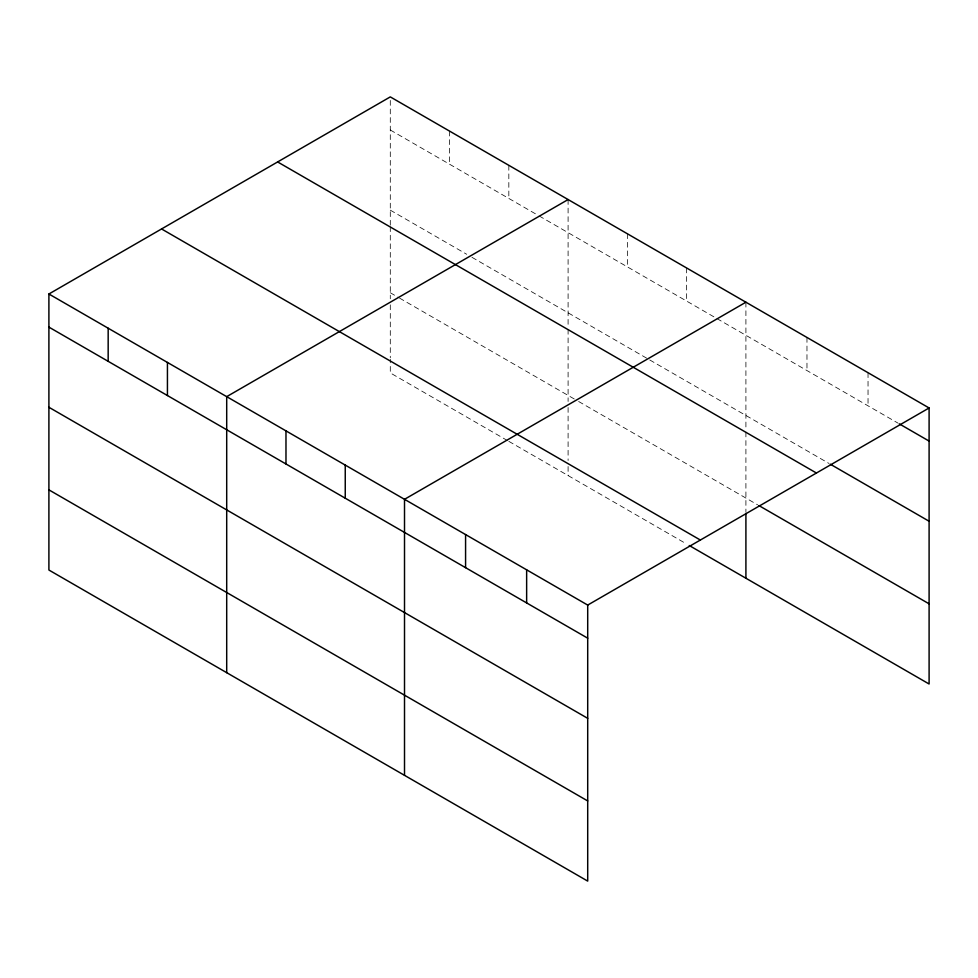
<?xml version="1.0" encoding="UTF-8"?>
<svg xmlns="http://www.w3.org/2000/svg" width="978" height="978" viewBox="0 0 978 978"><rect width="100%" height="100%" fill="white"/><g stroke="black" fill="none" stroke-linecap="round" stroke-linejoin="round"><path stroke-width="0.73" stroke-dasharray="4.89 3.67" d="M390.295 225.184L390.295 96.895M390.295 130.001L537.802 215.172M539.122 215.93L715.615 317.826M716.935 318.584L897.914 423.071M390.295 210.16L466.689 254.268M471.958 257.312L648.438 359.207M649.759 359.965L829.063 463.486M390.295 292.752L398.193 297.324M399.513 298.082L577.313 400.736M578.634 401.493L757.595 504.819M507.509 440.601L390.295 372.924L390.295 359.305M508.829 441.359L686.642 544.012M868.036 372.728L868.036 405.821M806.972 337.471L806.972 370.564M745.908 302.214L745.908 430.491M745.908 431.995L745.908 511.677M686.642 267.996L686.642 301.09M627.363 233.779L627.363 266.872M568.096 199.561L568.096 327.838M568.096 329.341L568.096 401.469M568.096 407.508L568.096 460.455M568.096 466.506L568.096 475.577M508.829 165.343L508.829 198.436M449.562 131.113L449.562 164.218M390.295 226.688L390.295 298.803M390.295 304.855L390.295 357.801"/><path stroke-width="1.47" d="M48.9 293.999L587.705 605.076L587.705 881.105L48.9 570.027L48.9 293.999L390.295 96.895L929.1 407.973L929.1 684.001L689.27 545.528M568.096 199.561L226.7 396.652L226.7 672.681M745.908 302.214L404.513 499.318L404.513 775.334M587.705 605.076L929.1 407.973M899.222 423.829L929.1 441.078M830.359 464.232L929.1 521.237M277.63 161.945L816.434 473.022M758.904 505.565L929.1 603.829M161.566 228.962L700.37 540.039M48.9 327.104L587.705 638.182M48.9 407.264L587.705 718.341M48.9 489.856L587.705 800.933M745.908 513.193L745.908 578.23M526.641 569.819L526.641 602.925M465.577 534.563L465.577 567.668M345.246 465.1L345.246 498.193M285.979 430.87L285.979 463.975M167.434 362.435L167.434 395.54M108.167 328.217L108.167 361.322"/></g></svg>
